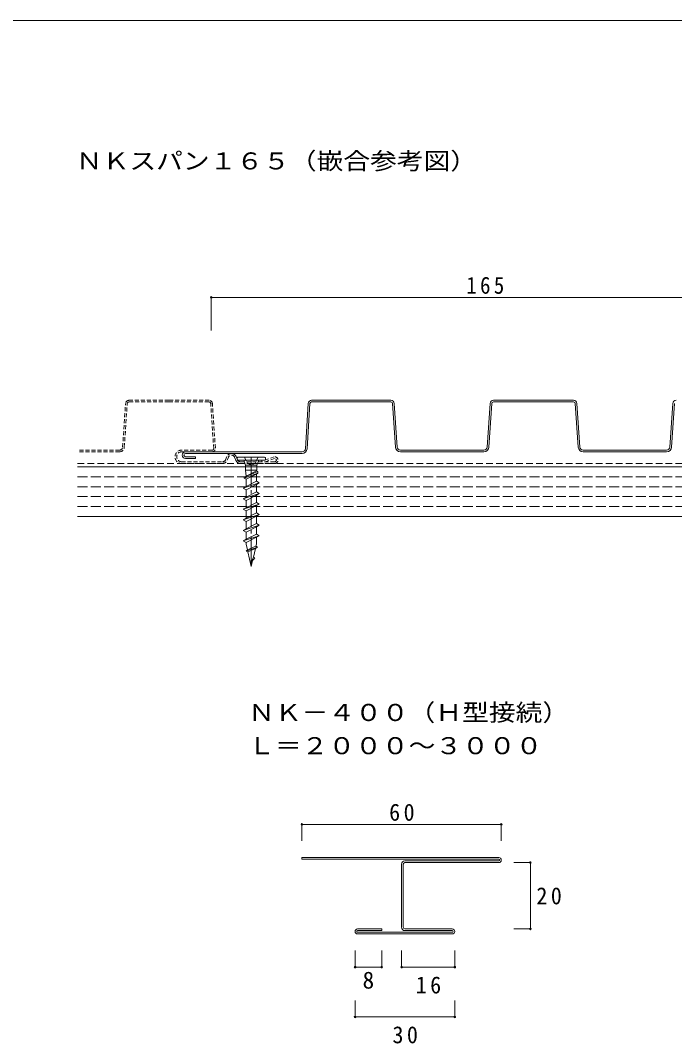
# Model space of a CAD drawing. Units: millimetres on the paper. Extents: x -393 to 469, y -285 to 275.
# Drawn here: x -50.1 to 146.8, y -33.2 to 274.8 of the extents above; entities that cross this region are included whole.
import ezdxf
from ezdxf.enums import TextEntityAlignment as Align

# ---------------------------------------------------------------- set-up
doc = ezdxf.new("R2010")
doc.units = ezdxf.units.MM
doc.header["$PDMODE"] = 32
doc.header["$PDSIZE"] = 0.5
for name, pattern in [('CHAIN2', [12, 9, -1, 1, -1]), ('DASHED1', [1.8, 1.2, -0.6]), ('DASHED2', [3, 2, -1]), ('DASHED3', [4, 3, -1])]:
    doc.linetypes.add(name, pattern=pattern)
doc.layers.add('0-0_0-0', color=4, linetype='Continuous', lineweight=5)
doc.layers.add('0-3_0-3', color=4, linetype='Continuous', lineweight=5)
doc.styles.add('ＭＳ ゴシック', font='')
doc.styles.get('ＭＳ ゴシック').set_extended_font_data('MS Gothic')

msp = doc.modelspace()

# ---------------------------------------------------------------- linework, layer by layer
at = {"layer": '0-0_0-0', "color": 7, "linetype": 'DASHED1', "lineweight": 9}
for p, q in [((-17.431, 160.448), (-5.367, 160.448)), ((6.698, 160.448), (-5.367, 160.448)), ((-19.305, 146.381), (-18.429, 159.514)), ((-18.806, 146.348), (-17.93, 159.481)), ((-5.367, 159.948), (-17.431, 159.948)), ((-5.367, 159.948), (6.698, 159.948)), ((8.097, 145.981), (7.197, 159.481)), ((8.595, 146.014), (7.696, 159.514)), ((-20.302, 145.448), (-32.867, 145.448)), ((-20.302, 144.948), (-32.867, 144.948)), ((7.598, 145.448), (-1.544, 145.448)), ((-1.544, 144.948), (7.598, 144.948)), ((-1.544, 141.948), (10.761, 141.948)), ((11.689, 142.575), (12.065, 143.508)), ((12.528, 143.321), (12.153, 142.388)), ((14.384, 143.321), (14.759, 142.388)), ((15.223, 142.575), (14.848, 143.508)), ((16.151, 141.948), (26.456, 141.948)), ((22.583, 141.948), (22.583, 142.448)), ((23.502, 142.448), (22.583, 142.448)), ((23.502, 142.448), (26.456, 143.448)), ((23.584, 141.948), (26.525, 142.943)), ((10.761, 141.448), (-1.544, 141.448)), ((26.456, 141.448), (16.151, 141.448))]:
    msp.add_line(p, q, dxfattribs=at)
at = {"layer": '0-0_0-0', "color": 3, "lineweight": 9}
for p, q in [((37.569, 160.448), (49.366, 160.448)), ((61.431, 160.448), (49.366, 160.448)), ((92.302, 160.448), (104.366, 160.448)), ((116.431, 160.448), (104.366, 160.448)), ((35.696, 145.881), (36.571, 159.514)), ((37.07, 159.481), (36.194, 145.848)), ((37.569, 159.948), (49.366, 159.948)), ((49.366, 159.948), (61.431, 159.948)), ((62.805, 146.348), (61.93, 159.481)), ((63.304, 146.381), (62.429, 159.514)), ((90.429, 146.381), (91.304, 159.514)), ((90.927, 146.348), (91.803, 159.481)), ((104.366, 159.948), (92.302, 159.948)), ((104.366, 159.948), (116.431, 159.948)), ((117.805, 146.348), (116.93, 159.481)), ((118.304, 146.381), (117.429, 159.514)), ((145.429, 146.381), (146.304, 159.514)), ((145.928, 146.348), (146.803, 159.481)), ((34.698, 144.948), (-0.367, 144.948)), ((64.302, 145.448), (76.866, 145.448)), ((64.302, 144.948), (76.866, 144.948)), ((89.431, 145.448), (76.866, 145.448)), ((89.431, 144.948), (76.866, 144.948)), ((119.302, 145.448), (131.867, 145.448)), ((119.302, 144.948), (131.867, 144.948)), ((144.431, 145.448), (131.867, 145.448)), ((144.431, 144.948), (131.867, 144.948)), ((34.698, 144.448), (-0.367, 144.448)), ((2.633, 143.448), (-0.367, 143.448)), ((2.633, 142.948), (-0.367, 142.948)), ((2.633, 142.948), (2.633, 143.448)), ((34.656, 22.78), (34.656, 22.28)), ((34.656, 22.78), (93.906, 22.78)), ((34.656, 22.28), (93.906, 22.28)), ((65.656, 21.78), (93.906, 21.78)), ((64.656, 20.78), (64.656, 1.78)), ((65.156, 20.78), (65.156, 1.78)), ((65.656, 21.279), (93.906, 21.279)), ((58.656, 1.28), (51.406, 1.28)), ((51.406, 0.78), (58.656, 0.78)), ((51.406, 0.28), (79.906, 0.28)), ((58.656, 1.28), (58.656, 0.78)), ((65.656, 1.28), (79.906, 1.28)), ((79.906, 0.78), (65.656, 0.78)), ((51.406, -0.22), (79.906, -0.22))]:
    msp.add_line(p, q, dxfattribs=at)
at = {"layer": '0-0_0-0'}
for p, q in [((15.152, 142.698), (15.152, 143.098)), ((15.402, 143.348), (23.401, 143.348)), ((15.402, 142.448), (23.401, 142.448)), ((17.151, 142.448), (17.716, 140.948)), ((21.651, 142.448), (21.087, 140.948)), ((23.651, 142.698), (23.651, 143.098)), ((17.266, 137.31), (21.391, 138.981)), ((17.716, 140.948), (21.087, 140.948)), ((17.716, 139.448), (17.716, 140.948)), ((17.716, 139.448), (21.087, 139.448)), ((17.716, 139.448), (17.852, 137.648)), ((17.852, 137.648), (20.951, 139.235)), ((21.087, 139.448), (20.951, 139.235)), ((21.391, 138.981), (20.951, 139.235)), ((21.087, 139.448), (21.087, 140.948)), ((21.801, 135.57), (17.002, 133.982)), ((17.266, 137.31), (17.852, 137.648)), ((17.266, 137.31), (17.266, 137.004)), ((17.266, 137.004), (17.852, 136.666)), ((17.852, 136.666), (20.951, 138.254)), ((17.852, 136.666), (17.852, 134.473)), ((17.852, 134.473), (20.951, 136.06)), ((21.391, 138.508), (20.951, 138.254)), ((20.951, 138.254), (20.951, 136.06)), ((20.951, 136.06), (21.801, 135.57)), ((20.951, 135.079), (21.801, 135.57)), ((17.852, 134.473), (17.002, 133.982)), ((17.852, 133.491), (17.002, 133.982)), ((17.852, 133.491), (20.951, 135.079)), ((17.852, 133.491), (17.852, 131.298)), ((17.852, 131.298), (20.951, 132.885)), ((20.951, 135.079), (20.951, 132.885)), ((20.951, 132.885), (21.801, 132.394)), ((21.801, 132.394), (17.002, 130.807)), ((17.852, 131.298), (17.002, 130.807)), ((17.852, 130.316), (17.002, 130.807)), ((17.852, 130.316), (20.951, 131.904)), ((17.852, 130.316), (17.852, 128.123)), ((17.852, 128.123), (20.951, 129.71)), ((20.951, 131.904), (21.801, 132.394)), ((20.951, 131.904), (20.951, 129.71)), ((20.951, 129.71), (21.801, 129.22)), ((21.801, 129.22), (17.002, 127.632)), ((17.852, 128.123), (17.002, 127.632)), ((17.852, 127.141), (17.002, 127.632)), ((17.852, 127.141), (20.951, 128.729)), ((17.852, 127.141), (17.852, 124.948)), ((17.852, 124.948), (20.951, 126.535)), ((20.951, 128.729), (21.801, 129.22)), ((20.951, 128.729), (20.951, 126.535)), ((20.951, 126.535), (21.801, 126.045)), ((21.801, 126.045), (17.002, 124.457)), ((17.852, 124.948), (17.002, 124.457)), ((17.852, 123.966), (17.002, 124.457)), ((17.852, 123.966), (20.951, 125.554)), ((17.852, 123.966), (17.852, 121.773)), ((17.852, 121.773), (20.951, 123.36)), ((20.951, 125.554), (21.801, 126.045)), ((20.951, 125.554), (20.951, 123.36)), ((20.951, 123.36), (21.801, 122.87)), ((21.801, 122.87), (17.002, 121.282)), ((17.852, 121.773), (17.002, 121.282)), ((17.852, 120.791), (17.002, 121.282)), ((17.852, 120.791), (20.951, 122.379)), ((20.951, 122.379), (21.801, 122.87)), ((20.951, 122.379), (20.951, 120.185)), ((20.951, 120.185), (21.801, 119.695)), ((21.801, 119.695), (17.002, 118.107)), ((17.852, 118.598), (17.002, 118.107)), ((17.852, 117.616), (17.002, 118.107)), ((17.852, 117.616), (20.951, 119.204)), ((17.852, 117.162), (17.852, 117.616)), ((17.852, 117.162), (18.253, 115.423)), ((20.951, 117.162), (20.812, 116.557)), ((20.951, 119.204), (21.801, 119.695)), ((20.951, 117.162), (20.951, 119.204)), ((21.322, 116.263), (17.822, 115.021)), ((18.253, 115.423), (17.822, 115.021)), ((18.385, 114.849), (17.822, 115.021)), ((18.253, 115.423), (20.812, 116.557)), ((20.655, 115.878), (18.385, 114.849)), ((18.385, 114.849), (19.401, 110.448)), ((20.655, 115.878), (20.046, 113.238)), ((20.655, 115.878), (21.322, 116.263)), ((20.812, 116.557), (21.322, 116.263)), ((20.046, 113.238), (19.17, 111.451)), ((20.471, 112.993), (19.17, 111.451)), ((19.808, 112.207), (19.401, 110.448)), ((20.046, 113.238), (20.471, 112.993)), ((34.656, 32.78), (94.656, 32.78)), ((34.656, 27.78), (34.656, 32.78)), ((94.656, 27.78), (94.656, 32.78)), ((98.406, 21.279), (103.406, 21.279)), ((103.406, 21.279), (103.406, 1.28)), ((98.406, 1.28), (103.406, 1.28)), ((50.656, -5.22), (50.656, -10.22)), ((58.656, -5.22), (58.656, -10.22)), ((64.656, -5.22), (64.656, -10.22)), ((80.656, -5.22), (80.656, -10.22)), ((50.656, -10.22), (58.656, -10.22)), ((64.656, -10.22), (80.656, -10.22)), ((80.656, -20.22), (80.656, -25.22))]:
    msp.add_line(p, q, dxfattribs=at)
at = {"layer": '0-0_0-0', "linetype": 'DASHED1'}
msp.add_line((17.352, 143.348), (18.256, 141.533), dxfattribs=at)
at = {"layer": '0-0_0-0', "linetype": 'CHAIN2'}
msp.add_line((19.401, 143.348), (19.401, 110.448), dxfattribs=at)
at = {"layer": '0-0_0-0', "linetype": 'DASHED2'}
msp.add_line((-32.867, 141.448), (378.833, 141.448), dxfattribs=at)
at = {"layer": '0-0_0-0', "color": 7, "lineweight": 9}
for p, q in [((-32.867, 140.448), (378.833, 140.448)), ((-11.061, 140.448), (-10.806, 140.448)), ((-32.867, 125.448), (378.833, 125.448))]:
    msp.add_line(p, q, dxfattribs=at)
at = {"layer": '0-0_0-0', "color": 7, "linetype": 'DASHED3', "lineweight": 9}
for p, q in [((-32.867, 137.448), (378.833, 137.448)), ((-32.867, 134.448), (378.833, 134.448)), ((-32.867, 131.448), (378.833, 131.448)), ((-32.867, 128.448), (378.833, 128.448))]:
    msp.add_line(p, q, dxfattribs=at)
at = {"layer": '0-0_0-0'}
for points in [[(7.366, 181.448), (7.366, 191.448), (172.367, 191.448)], [(21.391, 138.981), (21.391, 138.508), (17.266, 137.004)], [(17.852, 120.791), (17.852, 118.598), (20.951, 120.185)], [(50.656, -20.22), (50.656, -25.22), (80.656, -25.22)]]:
    msp.add_lwpolyline(points, dxfattribs=at)
at = {"layer": '0-0_0-0', "linetype": 'DASHED1'}
msp.add_lwpolyline([(21.451, 143.348), (20.547, 141.533), (19.401, 140.924), (18.256, 141.533)], dxfattribs=at)
at = {"layer": '0-0_0-0', "color": 7, "linetype": 'DASHED1', "lineweight": 9}
for centre, radius, start, end in [((-17.431, 159.448), 1, 90, 176.18463), ((6.698, 159.448), 1, 3.81534, 90), ((-17.431, 159.448), 0.5, 90, 176.18463), ((6.698, 159.448), 0.5, 3.81534, 90), ((-20.302, 146.448), 1, 270, 356.18463), ((-20.302, 146.448), 1.5, 270, 356.18463), ((-1.544, 143.448), 2, 90, 270), ((-1.544, 143.448), 1.5, 90, 270), ((7.598, 145.948), 1, 270, 3.81821), ((7.598, 145.948), 0.5, 270, 3.81821), ((10.761, 142.948), 1, 270, 338.08734), ((10.761, 142.948), 1.5, 270, 338.08734), ((13.456, 142.948), 1.5, 21.91209, 158.08788), ((13.456, 142.948), 1, 21.91209, 158.08788), ((16.151, 142.948), 1.5, 201.91263, 270), ((16.151, 142.948), 1, 201.91263, 270), ((26.456, 142.448), 1, 270, 90), ((26.456, 142.448), 0.5, 270, 82.12642)]:
    msp.add_arc(centre, radius, start, end, dxfattribs=at)
at = {"layer": '0-0_0-0', "color": 3, "lineweight": 9}
for centre, radius, start, end in [((37.569, 159.448), 1, 90, 176.18463), ((61.431, 159.448), 1, 3.81534, 90), ((92.302, 159.448), 1, 90, 176.18463), ((116.431, 159.448), 1, 3.81534, 90), ((147.302, 159.448), 1, 90, 176.18463), ((37.569, 159.448), 0.5, 90, 176.18463), ((61.431, 159.448), 0.5, 3.81534, 90), ((92.302, 159.448), 0.5, 90, 176.18463), ((116.431, 159.448), 0.5, 3.81534, 90), ((-0.367, 143.948), 1, 90, 270), ((34.698, 145.948), 1, 270, 356.18463), ((34.698, 145.948), 1.5, 270, 356.18463), ((64.302, 146.448), 1.5, 183.81534, 270), ((64.302, 146.448), 1, 183.81534, 270), ((89.431, 146.448), 1, 270, 356.18463), ((89.431, 146.448), 1.5, 270, 356.18463), ((119.302, 146.448), 1.5, 183.81534, 270), ((119.302, 146.448), 1, 183.81534, 270), ((144.431, 146.448), 1, 270, 356.18463), ((144.431, 146.448), 1.5, 270, 356.18463), ((-0.367, 143.948), 0.5, 90, 270), ((65.656, 20.78), 1, 90, 180), ((93.906, 22.03), 0.75, 270, 90), ((93.906, 22.03), 0.25, 270, 90), ((65.656, 20.78), 0.5, 90, 180), ((51.406, 0.53), 0.75, 90, 270), ((51.406, 0.53), 0.25, 90, 270), ((65.656, 1.78), 1, 180, 270), ((65.656, 1.78), 0.5, 180, 270), ((79.906, 0.53), 0.75, 270, 90), ((79.906, 0.53), 0.25, 270, 90)]:
    msp.add_arc(centre, radius, start, end, dxfattribs=at)
at = {"layer": '0-0_0-0'}
for centre, start, end in [((15.402, 143.098), 90, 180), ((15.402, 142.698), 180, 270), ((23.401, 143.098), 0, 90), ((23.401, 142.698), 270, 0)]:
    msp.add_arc(centre, 0.25, start, end, dxfattribs=at)
at = {"layer": '0-0_0-0', "color": 3}
for p in [(7.366, 191.448), (34.656, 32.78), (94.656, 32.78), (103.406, 21.279), (103.406, 1.28), (50.656, -10.22), (58.656, -10.22), (64.656, -10.22), (80.656, -10.22), (50.656, -25.22), (80.656, -25.22)]:
    msp.add_point(p, dxfattribs=at)
at = {"layer": '0-3_0-3', "color": 2, "lineweight": 9}
msp.add_line((-393.121, 274.82), (395.323, 274.82), dxfattribs=at)

# ---------------------------------------------------------------- texts
at = {"layer": '0-0_0-0', "color": 3, "style": 'ＭＳ ゴシック', "width": 1.15}
for s, p in [('ＮＫスパン１６５（嵌合参考図）', (-33.384, 228.423)), ('ＮＫ－４００（Ｈ型接続）', (18.467, 62.355)), ('Ｌ＝２０００～３０００', (18.467, 52.355))]:
    msp.add_text(s, height=5.132, dxfattribs=at).set_placement(p, align=Align.BOTTOM_LEFT)
at = {"layer": '0-0_0-0', "color": 3, "style": 'ＭＳ ゴシック'}
msp.add_text('8', height=5.132, dxfattribs=at).set_placement((52.906, -18.22), align=Align.BOTTOM_LEFT)
at = {"layer": '0-0_0-0', "color": 3, "char_height": 5.132, "attachment_point": 7, "style": 'ＭＳ ゴシック'}
for s, insert in [('\\T1.32;\\W0.9;165', (84.116, 192.448)), ('\\T1.31;\\W0.95;60', (60.906, 33.78)), ('\\T1.31;\\W0.95;20', (105.217, 8.613)), ('\\T1.31;\\W0.95;16', (68.906, -18.22)), ('\\T1.31;\\W0.95;30', (61.906, -33.22))]:
    msp.add_mtext(s, dxfattribs=dict(at, insert=insert))

doc.saveas('drawing.dxf')
